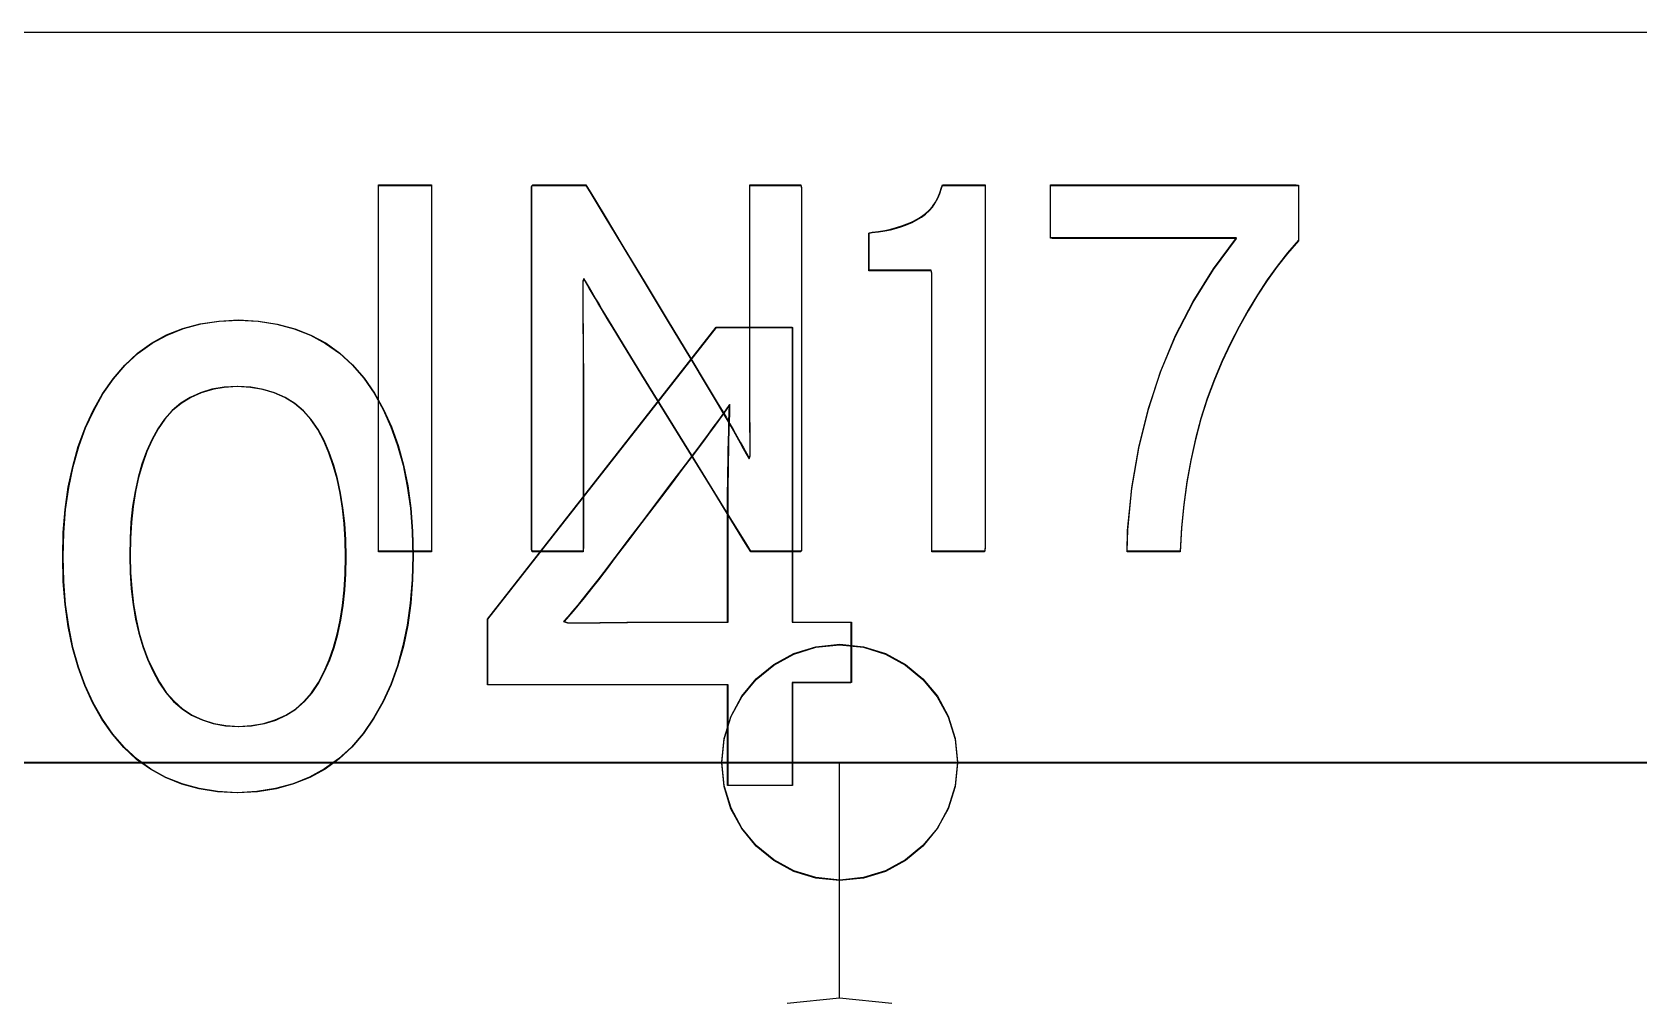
# Model space of a CAD drawing. Extents: x 1 to 47.7, y 0.2 to 35.
# Drawn here: x 39.8002 to 40.141, y 12.1399 to 12.3447 of the extents above; entities that cross this region are included whole.
import ezdxf

# ---------------------------------------------------------------- set-up
doc = ezdxf.new("R2010")
doc.units = 0
doc.header["$MEASUREMENT"] = 0
for name, color, linetype in [('5_1___24__TARGET_LEDS___12', 7, 'CONTINUOUS'), ('6_2___8__INDEPENDENT_INPUT', 7, 'CONTINUOUS'), ('6_3___8__OPTOISO_INDEPENDE', 7, 'CONTINUOUS'), ('6_4___24__OPTOISO_INDEPEND', 7, 'CONTINUOUS'), ('6_5___8__INDEPENDENT_INPUT', 7, 'CONTINUOUS'), ('6_6___8__INDEPENDENT_INPUT', 7, 'CONTINUOUS'), ('6_7___8__OPTOISO_INDEPENDE', 7, 'CONTINUOUS'), ('6_8___8__OPTOISO_INDEPENDE', 7, 'CONTINUOUS'), ('8_0_____DWG', 7, 'CONTINUOUS')]:
    doc.layers.add(name, color=color, linetype=linetype)

msp = doc.modelspace()

# ---------------------------------------------------------------- linework, layer by layer
at = {"layer": '5_1___24__TARGET_LEDS___12'}
for points in [[(39.87362, 12.2345), (39.87362, 12.31225), (39.8849, 12.31225), (39.8849, 12.2345), (39.87362, 12.2345)], [(39.67144, 12.1398), (39.67144, 12.18979), (39.97143, 12.18979)], [(39.97143, 12.1398), (39.97143, 12.18979), (40.27143, 12.18977)]]:
    msp.add_lwpolyline(points, dxfattribs=at)
for points in [[(39.95261, 12.2345), (39.95151, 12.23628), (39.94859, 12.24103), (39.94439, 12.24786), (39.93944, 12.2559), (39.9343, 12.26424), (39.92952, 12.27202), (39.92562, 12.27835), (39.92317, 12.28234), (39.92238, 12.28363), (39.92165, 12.28484), (39.92094, 12.28603), (39.92026, 12.28717), (39.9196, 12.28829), (39.91896, 12.28937), (39.91835, 12.29042), (39.91776, 12.29143), (39.9172, 12.29241), (39.91697, 12.29178), (39.91697, 12.28991), (39.91697, 12.28798), (39.91698, 12.28599), (39.91699, 12.28394), (39.91701, 12.28183), (39.91702, 12.27966), (39.91704, 12.27743), (39.91707, 12.27514), (39.91707, 12.27371), (39.91707, 12.2701), (39.91707, 12.26465), (39.91707, 12.25811), (39.91707, 12.2512), (39.91707, 12.24466), (39.91707, 12.23922), (39.91707, 12.2356), (39.91706, 12.2345), (39.91656, 12.2345), (39.91541, 12.2345), (39.91383, 12.2345), (39.912, 12.2345), (39.91013, 12.2345), (39.90841, 12.2345), (39.90705, 12.2345), (39.90625, 12.2345), (39.90611, 12.23505), (39.90611, 12.24009), (39.90611, 12.24925), (39.90611, 12.26114), (39.90611, 12.27433), (39.90611, 12.28743), (39.90611, 12.29901), (39.90611, 12.30767), (39.90611, 12.312), (39.90633, 12.31225), (39.90728, 12.31225), (39.90877, 12.31225), (39.91061, 12.31225), (39.91258, 12.31225), (39.91448, 12.31225), (39.91609, 12.31225), (39.91721, 12.31225), (39.91763, 12.31225), (39.91867, 12.31052), (39.92146, 12.3059), (39.92547, 12.29925), (39.93018, 12.29143), (39.93508, 12.28331), (39.93965, 12.27574), (39.94336, 12.26958), (39.9457, 12.2657), (39.9465, 12.26438), (39.94734, 12.26293), (39.94814, 12.26154), (39.94892, 12.26019), (39.94965, 12.2589), (39.95036, 12.25766), (39.95102, 12.25646), (39.95166, 12.25532), (39.95226, 12.25422), (39.95249, 12.25485), (39.95247, 12.25678), (39.95245, 12.25876), (39.95243, 12.26079), (39.95242, 12.26289), (39.95241, 12.26503), (39.9524, 12.26723), (39.95239, 12.26948), (39.95239, 12.27179), (39.95239, 12.27321), (39.95239, 12.27681), (39.95239, 12.28223), (39.95239, 12.28875), (39.95239, 12.29562), (39.95239, 12.30214), (39.95239, 12.30756), (39.95239, 12.31116), (39.9524, 12.31225), (39.95291, 12.31225), (39.95405, 12.31225), (39.95564, 12.31225), (39.95747, 12.31225), (39.95934, 12.31225), (39.96105, 12.31225), (39.96241, 12.31225), (39.96322, 12.31225), (39.96335, 12.3117), (39.96335, 12.30667), (39.96335, 12.2975), (39.96335, 12.28561), (39.96335, 12.27242), (39.96335, 12.25933), (39.96335, 12.24774), (39.96335, 12.23908), (39.96335, 12.23475), (39.96315, 12.2345), (39.96227, 12.2345), (39.96087, 12.2345), (39.95916, 12.2345), (39.95732, 12.2345), (39.95555, 12.2345), (39.95405, 12.2345), (39.953, 12.2345)], [(39.99102, 12.2345), (39.99102, 12.23679), (39.99102, 12.24285), (39.99102, 12.25154), (39.99102, 12.26169), (39.99102, 12.27213), (39.99102, 12.28169), (39.99102, 12.28921), (39.99102, 12.29353), (39.99089, 12.29413), (39.98992, 12.29413), (39.98824, 12.29413), (39.9861, 12.29413), (39.98376, 12.29413), (39.98149, 12.29413), (39.97954, 12.29413), (39.97819, 12.29413), (39.97767, 12.29413), (39.97767, 12.29444), (39.97767, 12.29525), (39.97767, 12.29642), (39.97767, 12.29779), (39.97767, 12.29919), (39.97767, 12.30048), (39.97767, 12.3015), (39.97767, 12.30208), (39.97837, 12.30222), (39.97972, 12.30237), (39.98102, 12.30258), (39.98228, 12.30284), (39.98349, 12.30315), (39.98465, 12.30352), (39.98577, 12.30393), (39.98684, 12.3044), (39.98786, 12.30492), (39.98881, 12.30549), (39.98967, 12.30613), (39.99045, 12.30685), (39.99114, 12.30766), (39.99174, 12.30854), (39.99226, 12.3095), (39.99269, 12.31054), (39.99304, 12.31166), (39.99327, 12.31225), (39.99393, 12.31225), (39.99508, 12.31225), (39.99655, 12.31225), (39.99814, 12.31225), (39.9997, 12.31225), (40.00103, 12.31225), (40.00196, 12.31225), (40.00231, 12.31225), (40.00231, 12.30927), (40.00231, 12.30136), (40.00231, 12.29003), (40.00231, 12.2768), (40.00231, 12.26319), (40.00231, 12.25072), (40.00231, 12.24091), (40.00231, 12.23528), (40.00219, 12.2345), (40.00138, 12.2345), (39.99995, 12.2345), (39.99814, 12.2345), (39.99617, 12.2345), (39.99425, 12.2345), (39.9926, 12.2345), (39.99145, 12.2345)], [(40.06878, 12.30048), (40.06649, 12.29783), (40.06427, 12.29501), (40.06214, 12.29205), (40.06008, 12.28893), (40.0581, 12.28565), (40.0562, 12.28222), (40.05437, 12.27864), (40.05263, 12.2749), (40.05096, 12.27099), (40.04944, 12.26692), (40.0481, 12.26271), (40.04693, 12.25836), (40.04593, 12.25386), (40.04511, 12.24923), (40.04447, 12.24446), (40.044, 12.23955), (40.0437, 12.2345), (40.04327, 12.2345), (40.04211, 12.2345), (40.04045, 12.2345), (40.03851, 12.2345), (40.03651, 12.2345), (40.03468, 12.2345), (40.03325, 12.2345), (40.03242, 12.2345), (40.03255, 12.23908), (40.03345, 12.24797), (40.03492, 12.25654), (40.03695, 12.26478), (40.03955, 12.27268), (40.04272, 12.28025), (40.04646, 12.28749), (40.05077, 12.2944), (40.05564, 12.30097), (40.05413, 12.30097), (40.05011, 12.30097), (40.04436, 12.30097), (40.03764, 12.30097), (40.03073, 12.30097), (40.0244, 12.30097), (40.01942, 12.30097), (40.01656, 12.30097), (40.01617, 12.30108), (40.01617, 12.3019), (40.01617, 12.30332), (40.01617, 12.30513), (40.01617, 12.30711), (40.01617, 12.30903), (40.01617, 12.31067), (40.01617, 12.31182), (40.01617, 12.31225), (40.01818, 12.31225), (40.02354, 12.31225), (40.0312, 12.31225), (40.04016, 12.31225), (40.04936, 12.31225), (40.0578, 12.31225), (40.06444, 12.31225), (40.06826, 12.31225), (40.06878, 12.31213), (40.06878, 12.31128), (40.06878, 12.30979), (40.06878, 12.30791), (40.06878, 12.30585), (40.06878, 12.30385), (40.06878, 12.30213), (40.06878, 12.30093)], [(39.99645, 12.18979), (39.99594, 12.18475), (39.99448, 12.18005), (39.99217, 12.17581), (39.98912, 12.17211), (39.98542, 12.16906), (39.98118, 12.16675), (39.97649, 12.1653), (39.97146, 12.16479), (39.96642, 12.1653), (39.96172, 12.16675), (39.95747, 12.16906), (39.95377, 12.17211), (39.95072, 12.17581), (39.94841, 12.18005), (39.94696, 12.18475), (39.94645, 12.18979), (39.94696, 12.19482), (39.94841, 12.19952), (39.95072, 12.20376), (39.95377, 12.20746), (39.95747, 12.21051), (39.96172, 12.21282), (39.96642, 12.21427), (39.97146, 12.21478), (39.97649, 12.21427), (39.98118, 12.21282), (39.98542, 12.21051), (39.98912, 12.20746), (39.99217, 12.20376), (39.99448, 12.19952), (39.99594, 12.19482)]]:
    msp.add_lwpolyline(points, close=True, dxfattribs=at)
at = {"layer": '6_2___8__INDEPENDENT_INPUT'}
for points in [[(39.881, 12.2337), (39.88086, 12.22856), (39.88047, 12.22365), (39.87982, 12.21898), (39.87891, 12.21455), (39.87774, 12.21035), (39.87631, 12.2064), (39.87462, 12.20268), (39.87267, 12.19921), (39.87045, 12.19598), (39.86798, 12.19309), (39.86526, 12.19059), (39.86229, 12.18845), (39.85907, 12.18669), (39.85561, 12.1853), (39.8519, 12.18429), (39.84794, 12.18365), (39.84374, 12.18338), (39.83957, 12.18365), (39.83566, 12.18428), (39.83198, 12.18529), (39.82855, 12.18666), (39.82537, 12.1884), (39.82242, 12.19052), (39.81973, 12.193), (39.81727, 12.19586), (39.81506, 12.19904), (39.81311, 12.20247), (39.81142, 12.20614), (39.80999, 12.21007), (39.80882, 12.21424), (39.80791, 12.21866), (39.80726, 12.22334), (39.80687, 12.22826), (39.80674, 12.23343), (39.80687, 12.23859), (39.80726, 12.24352), (39.80793, 12.2482), (39.80885, 12.25264), (39.81004, 12.25684), (39.81149, 12.2608), (39.81321, 12.26452), (39.81518, 12.268), (39.81742, 12.27123), (39.8199, 12.27413), (39.82262, 12.27663), (39.82559, 12.27876), (39.82879, 12.28051), (39.83223, 12.28188), (39.83591, 12.28286), (39.83983, 12.28346), (39.84399, 12.28368), (39.8482, 12.28344), (39.85215, 12.28282), (39.85585, 12.28183), (39.8593, 12.28047), (39.8625, 12.27874), (39.86545, 12.27664), (39.86815, 12.27418), (39.87059, 12.27134), (39.87278, 12.26816), (39.8747, 12.26472), (39.87637, 12.26103), (39.87778, 12.25709), (39.87894, 12.25291), (39.87984, 12.24848), (39.88048, 12.2438), (39.88087, 12.23888)], [(39.86675, 12.23343), (39.86668, 12.23705), (39.86646, 12.24051), (39.8661, 12.24383), (39.86559, 12.24699), (39.86493, 12.25), (39.86413, 12.25285), (39.86319, 12.25556), (39.86209, 12.25811), (39.86083, 12.26048), (39.85937, 12.26259), (39.85772, 12.26441), (39.85587, 12.26597), (39.85383, 12.26724), (39.8516, 12.26824), (39.84917, 12.26897), (39.84655, 12.26941), (39.84374, 12.26959), (39.84097, 12.26942), (39.83839, 12.26897), (39.836, 12.26826), (39.83379, 12.26727), (39.83178, 12.26601), (39.82996, 12.26448), (39.82833, 12.26268), (39.82689, 12.2606), (39.82562, 12.25827), (39.8245, 12.25578), (39.82354, 12.25311), (39.82273, 12.25029), (39.82207, 12.2473), (39.82157, 12.24415), (39.82122, 12.24083), (39.82102, 12.23735), (39.82098, 12.2337), (39.82105, 12.2301), (39.82128, 12.22666), (39.82166, 12.22337), (39.8222, 12.22024), (39.82288, 12.21726), (39.82372, 12.21445), (39.82472, 12.21178), (39.82587, 12.20928), (39.82715, 12.20689), (39.82861, 12.20471), (39.83025, 12.20282), (39.83208, 12.20121), (39.83409, 12.1999), (39.83629, 12.19886), (39.83867, 12.19812), (39.84124, 12.19766), (39.84399, 12.19748), (39.84681, 12.19766), (39.84942, 12.19811), (39.85184, 12.19885), (39.85406, 12.19987), (39.85609, 12.20117), (39.85791, 12.20275), (39.85955, 12.20462), (39.86098, 12.20677), (39.86221, 12.20913), (39.86328, 12.21161), (39.8642, 12.21424), (39.86498, 12.21704), (39.86562, 12.22), (39.86611, 12.22312), (39.86647, 12.2264), (39.86668, 12.22983)], [(39.94819, 12.26577), (39.9474, 12.26464), (39.94655, 12.26345), (39.94564, 12.26219), (39.94468, 12.26087), (39.94366, 12.25948), (39.94258, 12.25802), (39.94145, 12.25651), (39.94025, 12.25492), (39.93949, 12.25391), (39.93807, 12.25204), (39.93569, 12.24891), (39.93272, 12.24499), (39.92952, 12.24076), (39.92644, 12.2367), (39.92386, 12.23329), (39.92213, 12.23101), (39.92143, 12.2301), (39.92027, 12.22858), (39.91913, 12.22712), (39.91803, 12.22573), (39.91696, 12.2244), (39.91592, 12.22314), (39.91491, 12.22195), (39.91394, 12.22082), (39.913, 12.21975), (39.91384, 12.21946), (39.91544, 12.21946), (39.91711, 12.21947), (39.91885, 12.21948), (39.92065, 12.2195), (39.92251, 12.21952), (39.92444, 12.21954), (39.92643, 12.21957), (39.92796, 12.21959), (39.92914, 12.21959), (39.93149, 12.21959), (39.93461, 12.21959), (39.9381, 12.21959), (39.94156, 12.21959), (39.94459, 12.21959), (39.9468, 12.21959), (39.94778, 12.21959), (39.94779, 12.22041), (39.94779, 12.22312), (39.94779, 12.22717), (39.94779, 12.23198), (39.94779, 12.23701), (39.94779, 12.24166), (39.94779, 12.24539), (39.94779, 12.24761), (39.94781, 12.24903), (39.94785, 12.25141), (39.94789, 12.25372), (39.94793, 12.25594), (39.94798, 12.25807), (39.94803, 12.26012), (39.94808, 12.26209), (39.94813, 12.26397)]]:
    msp.add_lwpolyline(points, close=True, dxfattribs=at)
msp.add_lwpolyline([(39.96149, 12.20678), (39.96149, 12.18494), (39.94779, 12.18494), (39.94779, 12.20631), (39.89682, 12.20631), (39.89682, 12.22021), (39.94534, 12.28212), (39.96149, 12.28212), (39.96149, 12.21959), (39.97396, 12.21959), (39.97396, 12.20678), (39.96149, 12.20678)], dxfattribs=at)
at = {"layer": '6_3___8__OPTOISO_INDEPENDE'}
for points in [[(39.881, 12.2337), (39.88086, 12.22856), (39.88047, 12.22365), (39.87982, 12.21898), (39.87891, 12.21455), (39.87774, 12.21035), (39.87631, 12.2064), (39.87462, 12.20268), (39.87267, 12.19921), (39.87045, 12.19598), (39.86798, 12.19309), (39.86526, 12.19059), (39.86229, 12.18845), (39.85907, 12.18669), (39.85561, 12.1853), (39.8519, 12.18429), (39.84794, 12.18365), (39.84374, 12.18338), (39.83957, 12.18365), (39.83566, 12.18428), (39.83198, 12.18529), (39.82855, 12.18666), (39.82537, 12.1884), (39.82242, 12.19052), (39.81973, 12.193), (39.81727, 12.19586), (39.81506, 12.19904), (39.81311, 12.20247), (39.81142, 12.20614), (39.80999, 12.21007), (39.80882, 12.21424), (39.80791, 12.21866), (39.80726, 12.22334), (39.80687, 12.22826), (39.80674, 12.23343), (39.80687, 12.23859), (39.80726, 12.24352), (39.80793, 12.2482), (39.80885, 12.25264), (39.81004, 12.25684), (39.81149, 12.2608), (39.81321, 12.26452), (39.81518, 12.268), (39.81742, 12.27123), (39.8199, 12.27413), (39.82262, 12.27663), (39.82559, 12.27876), (39.82879, 12.28051), (39.83223, 12.28188), (39.83591, 12.28286), (39.83983, 12.28346), (39.84399, 12.28368), (39.8482, 12.28344), (39.85215, 12.28282), (39.85585, 12.28183), (39.8593, 12.28047), (39.8625, 12.27874), (39.86545, 12.27664), (39.86815, 12.27418), (39.87059, 12.27134), (39.87278, 12.26816), (39.8747, 12.26472), (39.87637, 12.26103), (39.87778, 12.25709), (39.87894, 12.25291), (39.87984, 12.24848), (39.88048, 12.2438), (39.88087, 12.23888)], [(39.86675, 12.23343), (39.86668, 12.23705), (39.86646, 12.24051), (39.8661, 12.24383), (39.86559, 12.24699), (39.86493, 12.25), (39.86413, 12.25285), (39.86319, 12.25556), (39.86209, 12.25811), (39.86083, 12.26048), (39.85937, 12.26259), (39.85772, 12.26441), (39.85587, 12.26597), (39.85383, 12.26724), (39.8516, 12.26824), (39.84917, 12.26897), (39.84655, 12.26941), (39.84374, 12.26959), (39.84097, 12.26942), (39.83839, 12.26897), (39.836, 12.26826), (39.83379, 12.26727), (39.83178, 12.26601), (39.82996, 12.26448), (39.82833, 12.26268), (39.82689, 12.2606), (39.82562, 12.25827), (39.8245, 12.25578), (39.82354, 12.25311), (39.82273, 12.25029), (39.82207, 12.2473), (39.82157, 12.24415), (39.82122, 12.24083), (39.82102, 12.23735), (39.82098, 12.2337), (39.82105, 12.2301), (39.82128, 12.22666), (39.82166, 12.22337), (39.8222, 12.22024), (39.82288, 12.21726), (39.82372, 12.21445), (39.82472, 12.21178), (39.82587, 12.20928), (39.82715, 12.20689), (39.82861, 12.20471), (39.83025, 12.20282), (39.83208, 12.20121), (39.83409, 12.1999), (39.83629, 12.19886), (39.83867, 12.19812), (39.84124, 12.19766), (39.84399, 12.19748), (39.84681, 12.19766), (39.84942, 12.19811), (39.85184, 12.19885), (39.85406, 12.19987), (39.85609, 12.20117), (39.85791, 12.20275), (39.85955, 12.20462), (39.86098, 12.20677), (39.86221, 12.20913), (39.86328, 12.21161), (39.8642, 12.21424), (39.86498, 12.21704), (39.86562, 12.22), (39.86611, 12.22312), (39.86647, 12.2264), (39.86668, 12.22983)], [(39.94819, 12.26577), (39.9474, 12.26464), (39.94655, 12.26345), (39.94564, 12.26219), (39.94468, 12.26087), (39.94366, 12.25948), (39.94258, 12.25802), (39.94145, 12.25651), (39.94025, 12.25492), (39.93949, 12.25391), (39.93807, 12.25204), (39.93569, 12.24891), (39.93272, 12.24499), (39.92952, 12.24076), (39.92644, 12.2367), (39.92386, 12.23329), (39.92213, 12.23101), (39.92143, 12.2301), (39.92027, 12.22858), (39.91913, 12.22712), (39.91803, 12.22573), (39.91696, 12.2244), (39.91592, 12.22314), (39.91491, 12.22195), (39.91394, 12.22082), (39.913, 12.21975), (39.91384, 12.21946), (39.91544, 12.21946), (39.91711, 12.21947), (39.91885, 12.21948), (39.92065, 12.2195), (39.92251, 12.21952), (39.92444, 12.21954), (39.92643, 12.21957), (39.92796, 12.21959), (39.92914, 12.21959), (39.93149, 12.21959), (39.93461, 12.21959), (39.9381, 12.21959), (39.94156, 12.21959), (39.94459, 12.21959), (39.9468, 12.21959), (39.94778, 12.21959), (39.94779, 12.22041), (39.94779, 12.22312), (39.94779, 12.22717), (39.94779, 12.23198), (39.94779, 12.23701), (39.94779, 12.24166), (39.94779, 12.24539), (39.94779, 12.24761), (39.94781, 12.24903), (39.94785, 12.25141), (39.94789, 12.25372), (39.94793, 12.25594), (39.94798, 12.25807), (39.94803, 12.26012), (39.94808, 12.26209), (39.94813, 12.26397)]]:
    msp.add_lwpolyline(points, close=True, dxfattribs=at)
msp.add_lwpolyline([(39.96149, 12.20678), (39.96149, 12.18494), (39.94779, 12.18494), (39.94779, 12.20631), (39.89682, 12.20631), (39.89682, 12.22021), (39.94534, 12.28212), (39.96149, 12.28212), (39.96149, 12.21959), (39.97396, 12.21959), (39.97396, 12.20678), (39.96149, 12.20678)], dxfattribs=at)
at = {"layer": '6_4___24__OPTOISO_INDEPEND'}
for points in [[(39.87363, 12.23463), (39.87363, 12.31238), (39.88491, 12.31238), (39.88491, 12.23463), (39.87363, 12.23463)], [(39.67145, 12.13994), (39.67145, 12.18992), (39.97145, 12.18992)], [(39.97145, 12.13994), (39.97145, 12.18992), (40.27144, 12.1899)], [(39.96036, 12.13882), (39.97145, 12.13994), (39.98254, 12.13882)]]:
    msp.add_lwpolyline(points, dxfattribs=at)
for points in [[(39.95262, 12.23463), (39.95153, 12.23641), (39.94861, 12.24116), (39.9444, 12.24799), (39.93946, 12.25602), (39.93432, 12.26437), (39.92953, 12.27215), (39.92564, 12.27848), (39.92318, 12.28247), (39.92239, 12.28375), (39.92166, 12.28497), (39.92095, 12.28615), (39.92027, 12.2873), (39.91961, 12.28842), (39.91898, 12.2895), (39.91836, 12.29054), (39.91778, 12.29156), (39.91721, 12.29253), (39.91698, 12.2919), (39.91698, 12.29003), (39.91699, 12.2881), (39.91699, 12.28611), (39.917, 12.28406), (39.91702, 12.28196), (39.91704, 12.27979), (39.91706, 12.27756), (39.91708, 12.27527), (39.91709, 12.27384), (39.91709, 12.27022), (39.91709, 12.26478), (39.91709, 12.25824), (39.91709, 12.25133), (39.91709, 12.24479), (39.91709, 12.23934), (39.91709, 12.23573), (39.91708, 12.23463), (39.91657, 12.23463), (39.91543, 12.23463), (39.91384, 12.23463), (39.91201, 12.23463), (39.91014, 12.23463), (39.90843, 12.23463), (39.90707, 12.23463), (39.90626, 12.23463), (39.90613, 12.23518), (39.90613, 12.24022), (39.90613, 12.24938), (39.90613, 12.26127), (39.90613, 12.27446), (39.90613, 12.28755), (39.90613, 12.29914), (39.90613, 12.3078), (39.90613, 12.31213), (39.90635, 12.31238), (39.90729, 12.31238), (39.90878, 12.31238), (39.91062, 12.31238), (39.91259, 12.31238), (39.91449, 12.31238), (39.9161, 12.31238), (39.91722, 12.31238), (39.91764, 12.31238), (39.91869, 12.31065), (39.92147, 12.30603), (39.92548, 12.29938), (39.9302, 12.29156), (39.9351, 12.28344), (39.93966, 12.27587), (39.94338, 12.26971), (39.94572, 12.26583), (39.94651, 12.2645), (39.94735, 12.26306), (39.94816, 12.26167), (39.94893, 12.26032), (39.94967, 12.25903), (39.95037, 12.25779), (39.95104, 12.25659), (39.95167, 12.25545), (39.95227, 12.25436), (39.9525, 12.25498), (39.95248, 12.25691), (39.95246, 12.25889), (39.95245, 12.26093), (39.95243, 12.26302), (39.95242, 12.26516), (39.95241, 12.26736), (39.95241, 12.26961), (39.95241, 12.27192), (39.95241, 12.27335), (39.95241, 12.27695), (39.95241, 12.28237), (39.95241, 12.28888), (39.95241, 12.29576), (39.95241, 12.30227), (39.95241, 12.30769), (39.95241, 12.31129), (39.95241, 12.31238), (39.95292, 12.31238), (39.95407, 12.31238), (39.95565, 12.31238), (39.95748, 12.31238), (39.95935, 12.31238), (39.96107, 12.31238), (39.96242, 12.31238), (39.96323, 12.31238), (39.96337, 12.31183), (39.96337, 12.30679), (39.96337, 12.29763), (39.96337, 12.28574), (39.96337, 12.27255), (39.96337, 12.25946), (39.96337, 12.24787), (39.96337, 12.23921), (39.96337, 12.23488), (39.96316, 12.23463), (39.96228, 12.23463), (39.96089, 12.23463), (39.95917, 12.23463), (39.95734, 12.23463), (39.95557, 12.23463), (39.95406, 12.23463), (39.95302, 12.23463)], [(39.99103, 12.23463), (39.99103, 12.23691), (39.99103, 12.24298), (39.99103, 12.25167), (39.99103, 12.26182), (39.99103, 12.27225), (39.99103, 12.28182), (39.99103, 12.28934), (39.99103, 12.29366), (39.9909, 12.29426), (39.98993, 12.29426), (39.98825, 12.29426), (39.98611, 12.29426), (39.98377, 12.29426), (39.9815, 12.29426), (39.97956, 12.29426), (39.9782, 12.29426), (39.97769, 12.29426), (39.97769, 12.29456), (39.97769, 12.29538), (39.97769, 12.29655), (39.97769, 12.29792), (39.97769, 12.29932), (39.97769, 12.30061), (39.97769, 12.30162), (39.97769, 12.30221), (39.97838, 12.30234), (39.97973, 12.3025), (39.98103, 12.30271), (39.98229, 12.30297), (39.9835, 12.30328), (39.98466, 12.30365), (39.98578, 12.30406), (39.98685, 12.30453), (39.98787, 12.30505), (39.98882, 12.30562), (39.98968, 12.30626), (39.99046, 12.30698), (39.99115, 12.30779), (39.99176, 12.30867), (39.99227, 12.30963), (39.99271, 12.31067), (39.99305, 12.31179), (39.99328, 12.31238), (39.99394, 12.31238), (39.9951, 12.31238), (39.99656, 12.31238), (39.99816, 12.31238), (39.99971, 12.31238), (40.00104, 12.31238), (40.00197, 12.31238), (40.00232, 12.31238), (40.00232, 12.3094), (40.00232, 12.30149), (40.00232, 12.29016), (40.00232, 12.27693), (40.00232, 12.26332), (40.00232, 12.25085), (40.00232, 12.24104), (40.00232, 12.23541), (40.00221, 12.23463), (40.00139, 12.23463), (39.99997, 12.23463), (39.99816, 12.23463), (39.99618, 12.23463), (39.99426, 12.23463), (39.99261, 12.23463), (39.99147, 12.23463)], [(40.06879, 12.30061), (40.0665, 12.29795), (40.06429, 12.29514), (40.06215, 12.29218), (40.06009, 12.28906), (40.05811, 12.28578), (40.05621, 12.28235), (40.05439, 12.27877), (40.05264, 12.27503), (40.05097, 12.27112), (40.04945, 12.26705), (40.04811, 12.26283), (40.04694, 12.25848), (40.04594, 12.25399), (40.04512, 12.24936), (40.04448, 12.24459), (40.04401, 12.23968), (40.04371, 12.23463), (40.04328, 12.23463), (40.04212, 12.23463), (40.04046, 12.23463), (40.03852, 12.23463), (40.03653, 12.23463), (40.0347, 12.23463), (40.03326, 12.23463), (40.03244, 12.23463), (40.03256, 12.23921), (40.03346, 12.2481), (40.03493, 12.25667), (40.03697, 12.2649), (40.03957, 12.27281), (40.04274, 12.28038), (40.04647, 12.28762), (40.05078, 12.29452), (40.05565, 12.3011), (40.05414, 12.3011), (40.05012, 12.3011), (40.04437, 12.3011), (40.03766, 12.3011), (40.03075, 12.3011), (40.02442, 12.3011), (40.01943, 12.3011), (40.01657, 12.3011), (40.01618, 12.30121), (40.01618, 12.30203), (40.01618, 12.30345), (40.01618, 12.30526), (40.01618, 12.30724), (40.01618, 12.30916), (40.01618, 12.3108), (40.01618, 12.31195), (40.01618, 12.31238), (40.01819, 12.31238), (40.02355, 12.31238), (40.03122, 12.31238), (40.04017, 12.31238), (40.04938, 12.31238), (40.05782, 12.31238), (40.06446, 12.31238), (40.06827, 12.31238), (40.06879, 12.31226), (40.06879, 12.31141), (40.06879, 12.30992), (40.06879, 12.30804), (40.06879, 12.30598), (40.06879, 12.30397), (40.06879, 12.30226), (40.06879, 12.30106)], [(39.99646, 12.18992), (39.99595, 12.18488), (39.99449, 12.18019), (39.99219, 12.17594), (39.98914, 12.17224), (39.98544, 12.16919), (39.98119, 12.16688), (39.97651, 12.16543), (39.97148, 12.16492), (39.96643, 12.16543), (39.96173, 12.16688), (39.95748, 12.16919), (39.95378, 12.17224), (39.95073, 12.17594), (39.94843, 12.18019), (39.94697, 12.18488), (39.94647, 12.18992), (39.94697, 12.19495), (39.94843, 12.19965), (39.95073, 12.20389), (39.95378, 12.20759), (39.95748, 12.21064), (39.96173, 12.21295), (39.96643, 12.21441), (39.97148, 12.21491), (39.97651, 12.21441), (39.98119, 12.21295), (39.98544, 12.21064), (39.98914, 12.20759), (39.99219, 12.20389), (39.99449, 12.19965), (39.99595, 12.19495)]]:
    msp.add_lwpolyline(points, close=True, dxfattribs=at)
at = {"layer": '6_5___8__INDEPENDENT_INPUT'}
for points in [[(39.8809, 12.23372), (39.88077, 12.22857), (39.88038, 12.22366), (39.87973, 12.21899), (39.87882, 12.21456), (39.87765, 12.21037), (39.87622, 12.20641), (39.87453, 12.2027), (39.87257, 12.19922), (39.87036, 12.19599), (39.86788, 12.19311), (39.86516, 12.1906), (39.86219, 12.18847), (39.85898, 12.1867), (39.85551, 12.18532), (39.8518, 12.1843), (39.84785, 12.18366), (39.84364, 12.1834), (39.83948, 12.18366), (39.83556, 12.1843), (39.83189, 12.1853), (39.82846, 12.18667), (39.82527, 12.18842), (39.82233, 12.19053), (39.81963, 12.19302), (39.81718, 12.19587), (39.81497, 12.19905), (39.81302, 12.20248), (39.81132, 12.20616), (39.80989, 12.21008), (39.80872, 12.21425), (39.80781, 12.21868), (39.80716, 12.22335), (39.80677, 12.22827), (39.80664, 12.23345), (39.80677, 12.23861), (39.80717, 12.24353), (39.80783, 12.24821), (39.80876, 12.25265), (39.80994, 12.25685), (39.8114, 12.26081), (39.81311, 12.26453), (39.81509, 12.26801), (39.81733, 12.27125), (39.81981, 12.27414), (39.82253, 12.27665), (39.82549, 12.27878), (39.82869, 12.28052), (39.83214, 12.28189), (39.83582, 12.28287), (39.83974, 12.28348), (39.8439, 12.2837), (39.8481, 12.28345), (39.85205, 12.28283), (39.85576, 12.28184), (39.85921, 12.28048), (39.86241, 12.27876), (39.86535, 12.27666), (39.86805, 12.27419), (39.87049, 12.27135), (39.87268, 12.26817), (39.87461, 12.26473), (39.87628, 12.26104), (39.87769, 12.25711), (39.87885, 12.25293), (39.87974, 12.24849), (39.88039, 12.24382), (39.88077, 12.23889)], [(39.86666, 12.23345), (39.86659, 12.23706), (39.86637, 12.24053), (39.866, 12.24384), (39.86549, 12.247), (39.86484, 12.25001), (39.86404, 12.25287), (39.86309, 12.25557), (39.862, 12.25812), (39.86074, 12.26049), (39.85928, 12.2626), (39.85762, 12.26443), (39.85578, 12.26598), (39.85374, 12.26726), (39.8515, 12.26826), (39.84908, 12.26898), (39.84646, 12.26943), (39.84364, 12.2696), (39.84087, 12.26943), (39.83829, 12.26899), (39.8359, 12.26827), (39.8337, 12.26729), (39.83169, 12.26603), (39.82987, 12.2645), (39.82823, 12.26269), (39.82679, 12.26062), (39.82553, 12.25829), (39.82441, 12.25579), (39.82344, 12.25313), (39.82263, 12.2503), (39.82198, 12.24731), (39.82147, 12.24416), (39.82112, 12.24084), (39.82093, 12.23736), (39.82088, 12.23372), (39.82096, 12.23012), (39.82119, 12.22667), (39.82157, 12.22338), (39.8221, 12.22025), (39.82279, 12.21728), (39.82363, 12.21446), (39.82462, 12.2118), (39.82577, 12.20929), (39.82706, 12.2069), (39.82851, 12.20472), (39.83015, 12.20283), (39.83198, 12.20123), (39.83399, 12.19991), (39.83619, 12.19888), (39.83857, 12.19813), (39.84114, 12.19767), (39.8439, 12.1975), (39.84671, 12.19767), (39.84933, 12.19812), (39.85174, 12.19886), (39.85397, 12.19988), (39.85599, 12.20118), (39.85782, 12.20277), (39.85945, 12.20463), (39.86089, 12.20678), (39.86212, 12.20914), (39.86318, 12.21162), (39.8641, 12.21426), (39.86488, 12.21706), (39.86552, 12.22001), (39.86602, 12.22313), (39.86637, 12.22641), (39.86659, 12.22985)], [(39.94809, 12.26578), (39.9473, 12.26465), (39.94645, 12.26346), (39.94555, 12.2622), (39.94458, 12.26088), (39.94356, 12.25949), (39.94249, 12.25804), (39.94135, 12.25652), (39.94016, 12.25494), (39.93939, 12.25392), (39.93797, 12.25206), (39.9356, 12.24892), (39.93263, 12.245), (39.92942, 12.24077), (39.92634, 12.23671), (39.92376, 12.2333), (39.92203, 12.23102), (39.92134, 12.23011), (39.92017, 12.22859), (39.91904, 12.22714), (39.91793, 12.22574), (39.91686, 12.22442), (39.91583, 12.22316), (39.91482, 12.22196), (39.91384, 12.22083), (39.9129, 12.21976), (39.91374, 12.21947), (39.91535, 12.21947), (39.91702, 12.21948), (39.91875, 12.2195), (39.92055, 12.21951), (39.92242, 12.21953), (39.92435, 12.21956), (39.92634, 12.21958), (39.92787, 12.2196), (39.92905, 12.2196), (39.9314, 12.2196), (39.93452, 12.2196), (39.938, 12.2196), (39.94146, 12.2196), (39.9445, 12.2196), (39.9467, 12.2196), (39.94768, 12.2196), (39.9477, 12.22043), (39.9477, 12.22313), (39.9477, 12.22718), (39.9477, 12.232), (39.9477, 12.23702), (39.9477, 12.24168), (39.9477, 12.2454), (39.9477, 12.24762), (39.94771, 12.24904), (39.94775, 12.25143), (39.94779, 12.25373), (39.94783, 12.25595), (39.94788, 12.25808), (39.94793, 12.26014), (39.94798, 12.2621), (39.94804, 12.26398)]]:
    msp.add_lwpolyline(points, close=True, dxfattribs=at)
msp.add_lwpolyline([(39.9614, 12.20679), (39.9614, 12.18496), (39.9477, 12.18496), (39.9477, 12.20633), (39.89673, 12.20633), (39.89673, 12.22023), (39.94524, 12.28214), (39.9614, 12.28214), (39.9614, 12.2196), (39.97386, 12.2196), (39.97386, 12.20679), (39.9614, 12.20679)], dxfattribs=at)
at = {"layer": '6_6___8__INDEPENDENT_INPUT'}
for points in [[(39.881, 12.23371), (39.88086, 12.22856), (39.88047, 12.22366), (39.87982, 12.21899), (39.87891, 12.21455), (39.87774, 12.21036), (39.87631, 12.20641), (39.87462, 12.20269), (39.87267, 12.19921), (39.87045, 12.19598), (39.86798, 12.1931), (39.86526, 12.19059), (39.86229, 12.18846), (39.85907, 12.1867), (39.85561, 12.18531), (39.8519, 12.1843), (39.84794, 12.18366), (39.84374, 12.18339), (39.83957, 12.18365), (39.83566, 12.18429), (39.83198, 12.18529), (39.82855, 12.18667), (39.82537, 12.18841), (39.82242, 12.19052), (39.81973, 12.19301), (39.81727, 12.19586), (39.81506, 12.19905), (39.81311, 12.20247), (39.81142, 12.20615), (39.80999, 12.21007), (39.80882, 12.21425), (39.80791, 12.21867), (39.80726, 12.22334), (39.80687, 12.22827), (39.80674, 12.23344), (39.80687, 12.2386), (39.80726, 12.24352), (39.80793, 12.2482), (39.80885, 12.25265), (39.81004, 12.25685), (39.81149, 12.26081), (39.81321, 12.26453), (39.81518, 12.268), (39.81742, 12.27124), (39.8199, 12.27413), (39.82262, 12.27664), (39.82559, 12.27877), (39.82879, 12.28052), (39.83223, 12.28188), (39.83591, 12.28287), (39.83983, 12.28347), (39.84399, 12.28369), (39.8482, 12.28344), (39.85215, 12.28282), (39.85585, 12.28183), (39.8593, 12.28048), (39.8625, 12.27875), (39.86545, 12.27665), (39.86815, 12.27418), (39.87059, 12.27135), (39.87278, 12.26816), (39.8747, 12.26472), (39.87637, 12.26104), (39.87778, 12.2571), (39.87894, 12.25292), (39.87984, 12.24849), (39.88048, 12.24381), (39.88087, 12.23888)], [(39.86675, 12.23344), (39.86668, 12.23706), (39.86646, 12.24052), (39.8661, 12.24383), (39.86559, 12.24699), (39.86493, 12.25), (39.86413, 12.25286), (39.86319, 12.25556), (39.86209, 12.25811), (39.86083, 12.26049), (39.85937, 12.26259), (39.85772, 12.26442), (39.85587, 12.26598), (39.85383, 12.26725), (39.8516, 12.26825), (39.84917, 12.26898), (39.84655, 12.26942), (39.84374, 12.26959), (39.84097, 12.26942), (39.83839, 12.26898), (39.836, 12.26827), (39.83379, 12.26728), (39.83178, 12.26602), (39.82996, 12.26449), (39.82833, 12.26269), (39.82689, 12.26061), (39.82562, 12.25828), (39.8245, 12.25578), (39.82354, 12.25312), (39.82273, 12.25029), (39.82207, 12.2473), (39.82157, 12.24415), (39.82122, 12.24084), (39.82102, 12.23735), (39.82098, 12.23371), (39.82105, 12.23011), (39.82128, 12.22667), (39.82166, 12.22338), (39.8222, 12.22025), (39.82288, 12.21727), (39.82372, 12.21445), (39.82472, 12.21179), (39.82587, 12.20928), (39.82715, 12.20689), (39.82861, 12.20472), (39.83025, 12.20283), (39.83208, 12.20122), (39.83409, 12.1999), (39.83629, 12.19887), (39.83867, 12.19812), (39.84124, 12.19766), (39.84399, 12.19749), (39.84681, 12.19766), (39.84942, 12.19812), (39.85184, 12.19885), (39.85406, 12.19987), (39.85609, 12.20118), (39.85791, 12.20276), (39.85955, 12.20463), (39.86098, 12.20677), (39.86221, 12.20913), (39.86328, 12.21161), (39.8642, 12.21425), (39.86498, 12.21705), (39.86562, 12.22001), (39.86611, 12.22312), (39.86647, 12.2264), (39.86668, 12.22984)], [(39.94819, 12.26577), (39.9474, 12.26465), (39.94655, 12.26345), (39.94564, 12.2622), (39.94468, 12.26087), (39.94366, 12.25948), (39.94258, 12.25803), (39.94145, 12.25651), (39.94025, 12.25493), (39.93949, 12.25392), (39.93807, 12.25205), (39.93569, 12.24891), (39.93272, 12.24499), (39.92952, 12.24076), (39.92644, 12.2367), (39.92386, 12.2333), (39.92213, 12.23102), (39.92143, 12.2301), (39.92027, 12.22858), (39.91913, 12.22713), (39.91803, 12.22574), (39.91696, 12.22441), (39.91592, 12.22315), (39.91491, 12.22195), (39.91394, 12.22082), (39.913, 12.21976), (39.91384, 12.21946), (39.91544, 12.21947), (39.91711, 12.21948), (39.91885, 12.21949), (39.92065, 12.21951), (39.92251, 12.21953), (39.92444, 12.21955), (39.92643, 12.21958), (39.92796, 12.2196), (39.92914, 12.2196), (39.93149, 12.2196), (39.93461, 12.2196), (39.9381, 12.2196), (39.94156, 12.2196), (39.94459, 12.2196), (39.9468, 12.2196), (39.94778, 12.2196), (39.94779, 12.22042), (39.94779, 12.22313), (39.94779, 12.22717), (39.94779, 12.23199), (39.94779, 12.23701), (39.94779, 12.24167), (39.94779, 12.24539), (39.94779, 12.24761), (39.94781, 12.24903), (39.94785, 12.25142), (39.94789, 12.25372), (39.94793, 12.25594), (39.94798, 12.25808), (39.94803, 12.26013), (39.94808, 12.2621), (39.94813, 12.26398)]]:
    msp.add_lwpolyline(points, close=True, dxfattribs=at)
msp.add_lwpolyline([(39.96149, 12.20679), (39.96149, 12.18495), (39.94779, 12.18495), (39.94779, 12.20632), (39.89682, 12.20632), (39.89682, 12.22022), (39.94534, 12.28213), (39.96149, 12.28213), (39.96149, 12.2196), (39.97396, 12.2196), (39.97396, 12.20679), (39.96149, 12.20679)], dxfattribs=at)
at = {"layer": '6_7___8__OPTOISO_INDEPENDE'}
for points in [[(39.881, 12.2337), (39.88086, 12.22856), (39.88047, 12.22365), (39.87982, 12.21898), (39.87891, 12.21455), (39.87774, 12.21035), (39.87631, 12.2064), (39.87462, 12.20268), (39.87267, 12.19921), (39.87045, 12.19598), (39.86798, 12.19309), (39.86526, 12.19059), (39.86229, 12.18845), (39.85907, 12.18669), (39.85561, 12.1853), (39.8519, 12.18429), (39.84794, 12.18365), (39.84374, 12.18338), (39.83957, 12.18365), (39.83566, 12.18428), (39.83198, 12.18529), (39.82855, 12.18666), (39.82537, 12.1884), (39.82242, 12.19052), (39.81973, 12.193), (39.81727, 12.19586), (39.81506, 12.19904), (39.81311, 12.20247), (39.81142, 12.20614), (39.80999, 12.21007), (39.80882, 12.21424), (39.80791, 12.21866), (39.80726, 12.22334), (39.80687, 12.22826), (39.80674, 12.23343), (39.80687, 12.23859), (39.80726, 12.24352), (39.80793, 12.2482), (39.80885, 12.25264), (39.81004, 12.25684), (39.81149, 12.2608), (39.81321, 12.26452), (39.81518, 12.268), (39.81742, 12.27123), (39.8199, 12.27413), (39.82262, 12.27663), (39.82559, 12.27876), (39.82879, 12.28051), (39.83223, 12.28188), (39.83591, 12.28286), (39.83983, 12.28346), (39.84399, 12.28368), (39.8482, 12.28344), (39.85215, 12.28282), (39.85585, 12.28183), (39.8593, 12.28047), (39.8625, 12.27874), (39.86545, 12.27664), (39.86815, 12.27418), (39.87059, 12.27134), (39.87278, 12.26816), (39.8747, 12.26472), (39.87637, 12.26103), (39.87778, 12.25709), (39.87894, 12.25291), (39.87984, 12.24848), (39.88048, 12.2438), (39.88087, 12.23888)], [(39.86675, 12.23343), (39.86668, 12.23705), (39.86646, 12.24051), (39.8661, 12.24383), (39.86559, 12.24699), (39.86493, 12.25), (39.86413, 12.25285), (39.86319, 12.25556), (39.86209, 12.25811), (39.86083, 12.26048), (39.85937, 12.26259), (39.85772, 12.26441), (39.85587, 12.26597), (39.85383, 12.26724), (39.8516, 12.26824), (39.84917, 12.26897), (39.84655, 12.26941), (39.84374, 12.26959), (39.84097, 12.26942), (39.83839, 12.26897), (39.836, 12.26826), (39.83379, 12.26727), (39.83178, 12.26601), (39.82996, 12.26448), (39.82833, 12.26268), (39.82689, 12.2606), (39.82562, 12.25827), (39.8245, 12.25578), (39.82354, 12.25311), (39.82273, 12.25029), (39.82207, 12.2473), (39.82157, 12.24415), (39.82122, 12.24083), (39.82102, 12.23735), (39.82098, 12.2337), (39.82105, 12.2301), (39.82128, 12.22666), (39.82166, 12.22337), (39.8222, 12.22024), (39.82288, 12.21726), (39.82372, 12.21445), (39.82472, 12.21178), (39.82587, 12.20928), (39.82715, 12.20689), (39.82861, 12.20471), (39.83025, 12.20282), (39.83208, 12.20121), (39.83409, 12.1999), (39.83629, 12.19886), (39.83867, 12.19812), (39.84124, 12.19766), (39.84399, 12.19748), (39.84681, 12.19766), (39.84942, 12.19811), (39.85184, 12.19885), (39.85406, 12.19987), (39.85609, 12.20117), (39.85791, 12.20275), (39.85955, 12.20462), (39.86098, 12.20677), (39.86221, 12.20913), (39.86328, 12.21161), (39.8642, 12.21424), (39.86498, 12.21704), (39.86562, 12.22), (39.86611, 12.22312), (39.86647, 12.2264), (39.86668, 12.22983)], [(39.94819, 12.26577), (39.9474, 12.26464), (39.94655, 12.26345), (39.94564, 12.26219), (39.94468, 12.26087), (39.94366, 12.25948), (39.94258, 12.25802), (39.94145, 12.25651), (39.94025, 12.25492), (39.93949, 12.25391), (39.93807, 12.25204), (39.93569, 12.24891), (39.93272, 12.24499), (39.92952, 12.24076), (39.92644, 12.2367), (39.92386, 12.23329), (39.92213, 12.23101), (39.92143, 12.2301), (39.92027, 12.22858), (39.91913, 12.22712), (39.91803, 12.22573), (39.91696, 12.2244), (39.91592, 12.22314), (39.91491, 12.22195), (39.91394, 12.22082), (39.913, 12.21975), (39.91384, 12.21946), (39.91544, 12.21946), (39.91711, 12.21947), (39.91885, 12.21948), (39.92065, 12.2195), (39.92251, 12.21952), (39.92444, 12.21954), (39.92643, 12.21957), (39.92796, 12.21959), (39.92914, 12.21959), (39.93149, 12.21959), (39.93461, 12.21959), (39.9381, 12.21959), (39.94156, 12.21959), (39.94459, 12.21959), (39.9468, 12.21959), (39.94778, 12.21959), (39.94779, 12.22041), (39.94779, 12.22312), (39.94779, 12.22717), (39.94779, 12.23198), (39.94779, 12.23701), (39.94779, 12.24166), (39.94779, 12.24539), (39.94779, 12.24761), (39.94781, 12.24903), (39.94785, 12.25141), (39.94789, 12.25372), (39.94793, 12.25594), (39.94798, 12.25807), (39.94803, 12.26012), (39.94808, 12.26209), (39.94813, 12.26397)]]:
    msp.add_lwpolyline(points, close=True, dxfattribs=at)
msp.add_lwpolyline([(39.96149, 12.20678), (39.96149, 12.18494), (39.94779, 12.18494), (39.94779, 12.20631), (39.89682, 12.20631), (39.89682, 12.22021), (39.94534, 12.28212), (39.96149, 12.28212), (39.96149, 12.21959), (39.97396, 12.21959), (39.97396, 12.20678), (39.96149, 12.20678)], dxfattribs=at)
at = {"layer": '6_8___8__OPTOISO_INDEPENDE'}
for points in [[(39.8809, 12.2337), (39.88077, 12.22855), (39.88038, 12.22364), (39.87973, 12.21897), (39.87882, 12.21454), (39.87765, 12.21035), (39.87622, 12.20639), (39.87453, 12.20268), (39.87257, 12.1992), (39.87036, 12.19597), (39.86788, 12.19309), (39.86516, 12.19058), (39.86219, 12.18844), (39.85898, 12.18668), (39.85551, 12.1853), (39.8518, 12.18428), (39.84785, 12.18364), (39.84364, 12.18338), (39.83948, 12.18364), (39.83556, 12.18427), (39.83189, 12.18528), (39.82846, 12.18665), (39.82527, 12.1884), (39.82233, 12.19051), (39.81963, 12.19299), (39.81718, 12.19585), (39.81497, 12.19903), (39.81302, 12.20246), (39.81132, 12.20614), (39.80989, 12.21006), (39.80872, 12.21423), (39.80781, 12.21866), (39.80716, 12.22333), (39.80677, 12.22825), (39.80664, 12.23343), (39.80677, 12.23859), (39.80717, 12.24351), (39.80783, 12.24819), (39.80876, 12.25263), (39.80994, 12.25683), (39.8114, 12.26079), (39.81311, 12.26451), (39.81509, 12.26799), (39.81733, 12.27123), (39.81981, 12.27412), (39.82253, 12.27663), (39.82549, 12.27876), (39.82869, 12.2805), (39.83214, 12.28187), (39.83582, 12.28285), (39.83974, 12.28346), (39.8439, 12.28368), (39.8481, 12.28343), (39.85205, 12.28281), (39.85576, 12.28182), (39.85921, 12.28046), (39.86241, 12.27874), (39.86535, 12.27664), (39.86805, 12.27417), (39.87049, 12.27133), (39.87268, 12.26815), (39.87461, 12.26471), (39.87628, 12.26102), (39.87769, 12.25709), (39.87885, 12.25291), (39.87974, 12.24847), (39.88039, 12.2438), (39.88077, 12.23887)], [(39.86666, 12.23343), (39.86659, 12.23704), (39.86637, 12.24051), (39.866, 12.24382), (39.86549, 12.24698), (39.86484, 12.24999), (39.86404, 12.25285), (39.86309, 12.25555), (39.862, 12.2581), (39.86074, 12.26047), (39.85928, 12.26258), (39.85762, 12.26441), (39.85578, 12.26596), (39.85374, 12.26724), (39.8515, 12.26824), (39.84908, 12.26896), (39.84646, 12.26941), (39.84364, 12.26958), (39.84087, 12.26941), (39.83829, 12.26897), (39.8359, 12.26826), (39.8337, 12.26727), (39.83169, 12.26601), (39.82987, 12.26448), (39.82823, 12.26267), (39.82679, 12.26059), (39.82553, 12.25827), (39.82441, 12.25577), (39.82344, 12.2531), (39.82263, 12.25028), (39.82198, 12.24729), (39.82147, 12.24414), (39.82112, 12.24082), (39.82093, 12.23734), (39.82088, 12.2337), (39.82096, 12.2301), (39.82119, 12.22665), (39.82157, 12.22336), (39.8221, 12.22023), (39.82279, 12.21726), (39.82363, 12.21444), (39.82462, 12.21178), (39.82577, 12.20927), (39.82706, 12.20688), (39.82851, 12.2047), (39.83015, 12.20281), (39.83198, 12.20121), (39.83399, 12.19989), (39.83619, 12.19886), (39.83857, 12.19811), (39.84114, 12.19765), (39.8439, 12.19748), (39.84671, 12.19765), (39.84933, 12.1981), (39.85174, 12.19884), (39.85397, 12.19986), (39.85599, 12.20116), (39.85782, 12.20275), (39.85945, 12.20461), (39.86089, 12.20676), (39.86212, 12.20912), (39.86318, 12.2116), (39.8641, 12.21424), (39.86488, 12.21703), (39.86552, 12.21999), (39.86602, 12.22311), (39.86637, 12.22639), (39.86659, 12.22983)], [(39.94809, 12.26576), (39.9473, 12.26463), (39.94645, 12.26344), (39.94555, 12.26218), (39.94458, 12.26086), (39.94356, 12.25947), (39.94249, 12.25802), (39.94135, 12.2565), (39.94016, 12.25492), (39.93939, 12.2539), (39.93797, 12.25204), (39.9356, 12.2489), (39.93263, 12.24498), (39.92942, 12.24075), (39.92634, 12.23669), (39.92376, 12.23328), (39.92203, 12.231), (39.92134, 12.23009), (39.92017, 12.22857), (39.91904, 12.22711), (39.91793, 12.22572), (39.91686, 12.2244), (39.91583, 12.22314), (39.91482, 12.22194), (39.91384, 12.22081), (39.9129, 12.21974), (39.91374, 12.21945), (39.91535, 12.21945), (39.91702, 12.21946), (39.91875, 12.21948), (39.92055, 12.21949), (39.92242, 12.21951), (39.92435, 12.21954), (39.92634, 12.21956), (39.92787, 12.21958), (39.92905, 12.21958), (39.9314, 12.21958), (39.93452, 12.21958), (39.938, 12.21958), (39.94146, 12.21958), (39.9445, 12.21958), (39.9467, 12.21958), (39.94768, 12.21958), (39.9477, 12.22041), (39.9477, 12.22311), (39.9477, 12.22716), (39.9477, 12.23198), (39.9477, 12.237), (39.9477, 12.24166), (39.9477, 12.24538), (39.9477, 12.2476), (39.94771, 12.24902), (39.94775, 12.25141), (39.94779, 12.25371), (39.94783, 12.25593), (39.94788, 12.25806), (39.94793, 12.26012), (39.94798, 12.26208), (39.94804, 12.26396)]]:
    msp.add_lwpolyline(points, close=True, dxfattribs=at)
msp.add_lwpolyline([(39.9614, 12.20677), (39.9614, 12.18494), (39.9477, 12.18494), (39.9477, 12.20631), (39.89673, 12.20631), (39.89673, 12.22021), (39.94524, 12.28212), (39.9614, 12.28212), (39.9614, 12.21958), (39.97386, 12.21958), (39.97386, 12.20677), (39.9614, 12.20677)], dxfattribs=at)
at = {"layer": '8_0_____DWG'}
msp.add_lwpolyline([(39.41575, 12.34475), (39.49694, 12.34475), (39.57751, 12.34475), (39.65743, 12.34475), (39.73669, 12.34475), (39.81529, 12.34475), (39.89321, 12.34475), (39.97044, 12.34475), (40.04696, 12.34475), (40.12277, 12.34475), (40.19786, 12.34475)], dxfattribs=at)

doc.saveas('drawing.dxf')
